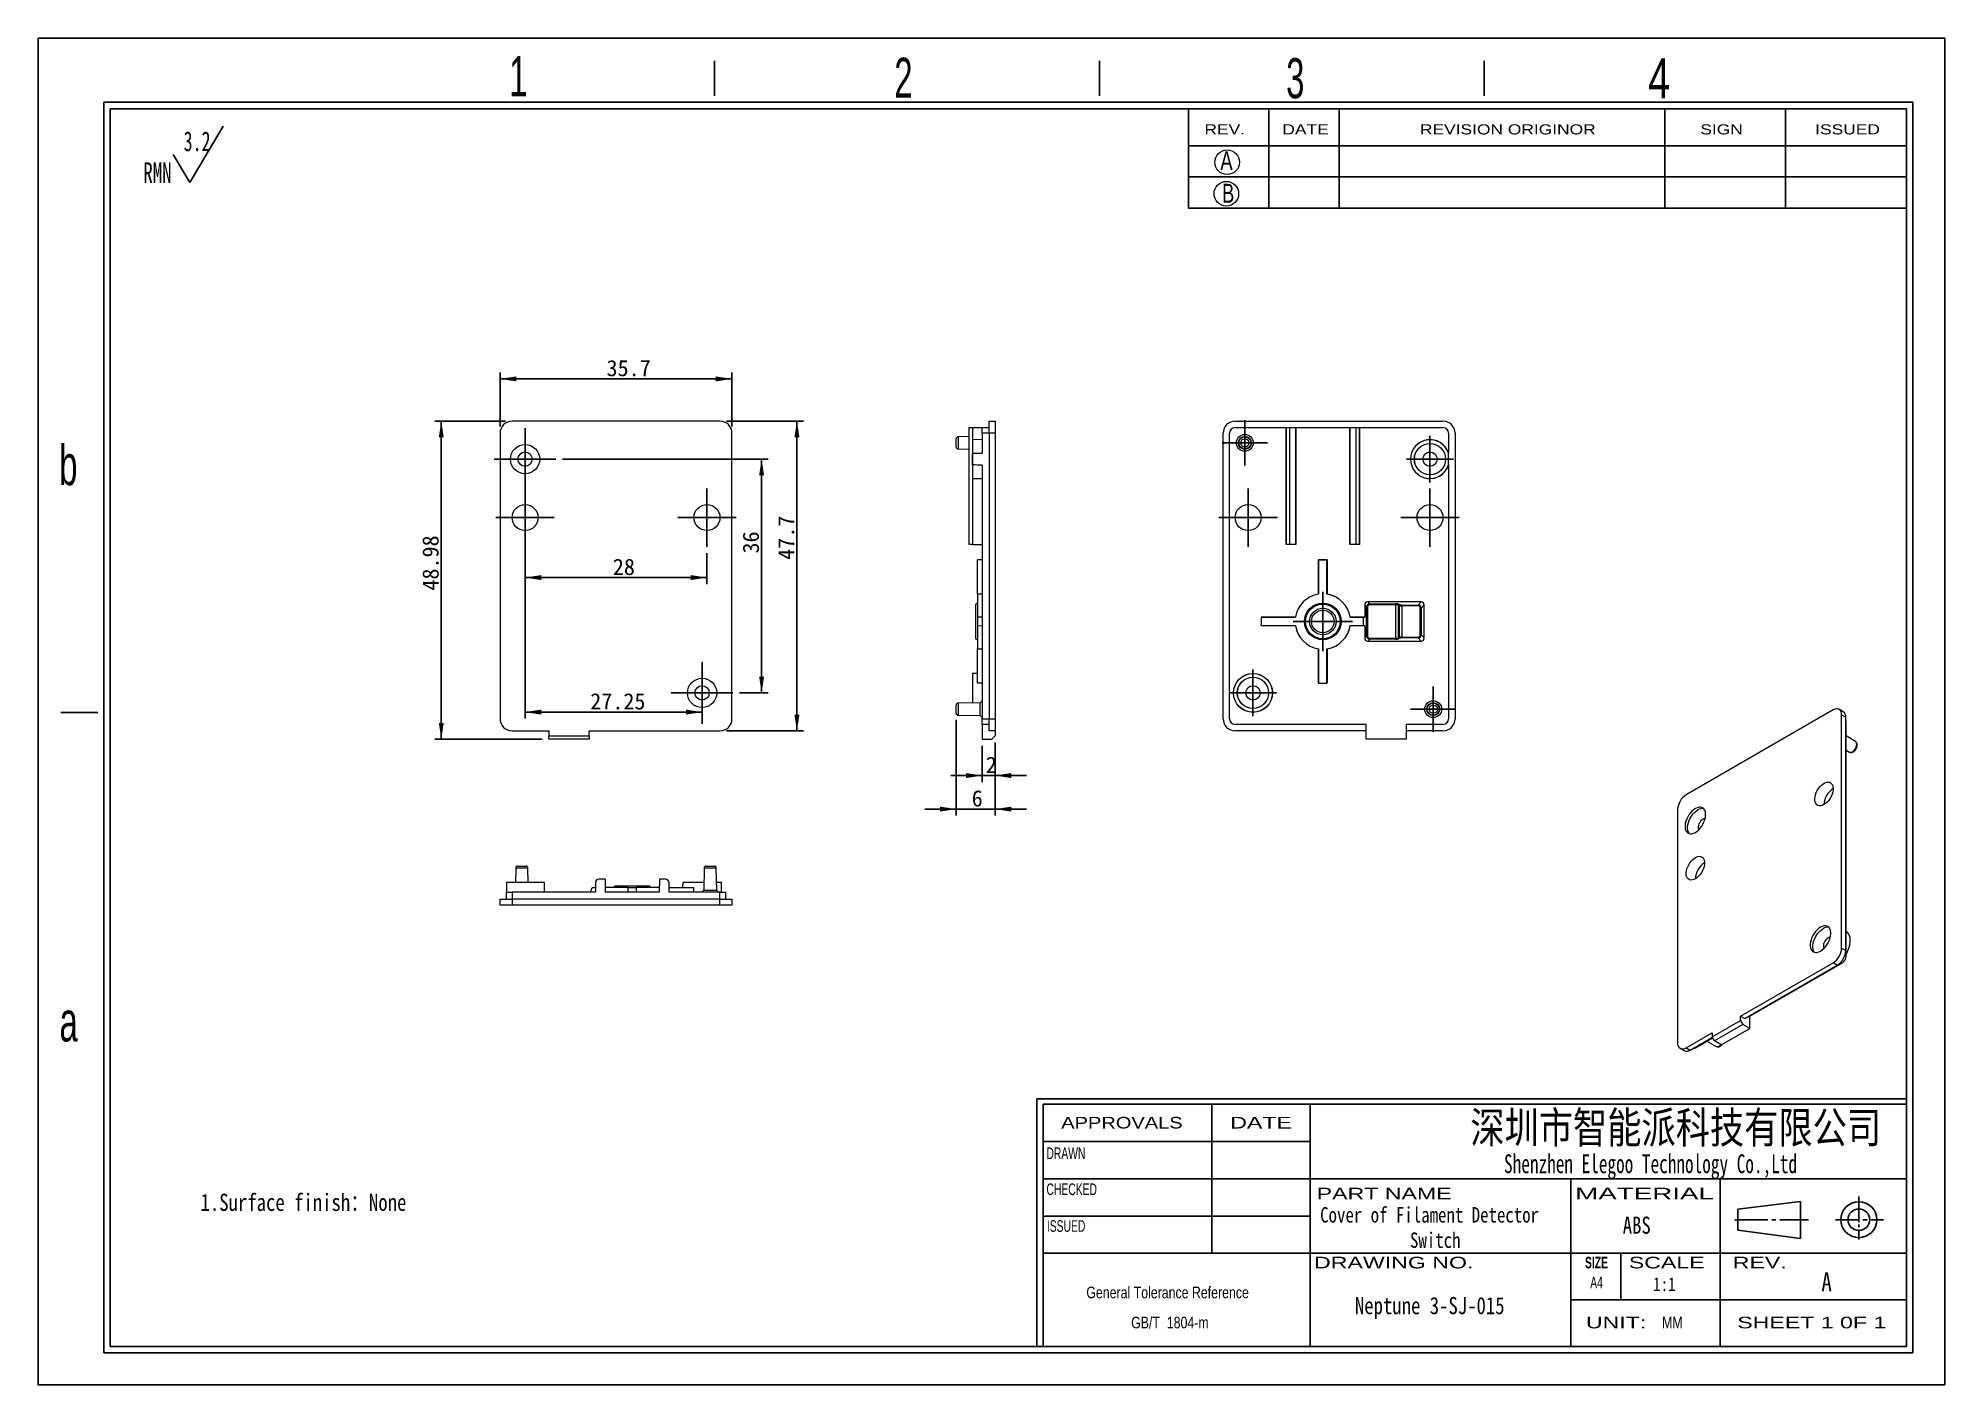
# Model space of a CAD drawing. Header units: millimetres. Extents: x 2 to 295, y 1 to 209.
import ezdxf

# ---------------------------------------------------------------- set-up
doc = ezdxf.new("R2010")
doc.units = ezdxf.units.MM
doc.layers.add('SLD-0', color=179, linetype='Continuous')
doc.styles.add('SLDTEXTSTYLE0', font='SIMSUN.TTC', dxfattribs={"width": 0.67})
doc.styles.add('SLDTEXTSTYLE1', font='SIMSUN.TTC', dxfattribs={"width": 0.8})
doc.styles.add('SLDTEXTSTYLE10', font='ARIAL.TTF', dxfattribs={"width": 0.7584})
doc.styles.add('SLDTEXTSTYLE11', font='ARIAL.TTF', dxfattribs={"width": 1.2324})
doc.styles.add('SLDTEXTSTYLE12', font='ARIAL.TTF', dxfattribs={"width": 1.7064})
doc.styles.add('SLDTEXTSTYLE13', font='SIMSUN.TTC', dxfattribs={"width": 0.8, "bigfont": 'bigfont'})
doc.styles.add('SLDTEXTSTYLE14', font='SIMKAI.TTF', dxfattribs={"width": 0.67})
doc.styles.add('SLDTEXTSTYLE15', font='SIMSUN.TTC')
doc.styles.add('SLDTEXTSTYLE2', font='SIMFANG.TTF', dxfattribs={"width": 0.8})
doc.styles.add('SLDTEXTSTYLE3', font='SIMSUN.TTC', dxfattribs={"width": 0.8})
doc.styles.add('SLDTEXTSTYLE4', font='SIMSUN.TTC', dxfattribs={"width": 0.8, "bigfont": 'bigfont'})
doc.styles.add('SLDTEXTSTYLE5', font='ARIAL.TTF', dxfattribs={"width": 0.63516})
doc.styles.add('SLDTEXTSTYLE6', font='GOTHIC.TTF', dxfattribs={"width": 0.7304})
doc.styles.add('SLDTEXTSTYLE7', font='GOTHIC.TTF', dxfattribs={"width": 0.61171})
doc.styles.add('SLDTEXTSTYLE8', font='ARIALBD.TTF', dxfattribs={"width": 0.63516})
doc.styles.add('SLDTEXTSTYLE9', font='ARIAL.TTF', dxfattribs={"width": 1.422})
doc.dimstyles.new('SLDDIMSTYLE0', dxfattribs={"dimtxt": 2.5, "dimasz": 3.5, "dimexe": 0, "dimexo": 0.0625, "dimtad": 2, "dimrnd": 1e-09, "dimzin": 12, "dimdsep": 46, "dimtxsty": 'SLDTEXTSTYLE0', "dimsah": 1, "dimcen": 0.09, "dimadec": 0, "dimazin": 3, "dimtfac": 1, "dimtofl": 0, "dimtmove": 0, "dimatfit": 3, "dimfxl": 0, "dimfrac": 2, "dimtolj": 1, "dimtzin": 12, "dimarcsym": 0})
doc.dimstyles.new('SLDDIMSTYLE1', dxfattribs={"dimtxt": 2.5, "dimasz": 3.5, "dimexe": 0, "dimexo": 0.0625, "dimtad": 2, "dimrnd": 1e-09, "dimzin": 12, "dimdsep": 46, "dimtxsty": 'SLDTEXTSTYLE0', "dimsah": 1, "dimcen": 0.09, "dimadec": 0, "dimazin": 3, "dimtfac": 1, "dimtmove": 0, "dimatfit": 0, "dimfxl": 0, "dimfrac": 2, "dimtolj": 1, "dimtzin": 12, "dimarcsym": 0})

# ---------------------------------------------------------------- blocks, each defined once
blk = doc.blocks.new('SW_NOTE_0')
at = {"layer": 'SLD-0', "color": 0}
for q in [(12.27, 9.26), (4.6, 4.92)]:
    blk.add_line((7.16, 0.59), q, dxfattribs=at)
at = {"layer": 'SLD-0', "color": 0, "attachment_point": 1, "style": 'SLDTEXTSTYLE0'}
for s, insert, char_height in [('3.2', (6.19, 8.45), 3.032), ('RMN', (0, 3.69), 3.175)]:
    blk.add_mtext(s, dxfattribs=dict(at, insert=insert, char_height=char_height))
blk = doc.blocks.new('SW_NOTE_1')
at = {"layer": 'SLD-0', "color": 0, "attachment_point": 2, "style": 'SLDTEXTSTYLE3'}
for s, insert, char_height in [('Cover of Filament Detector ', (15.27, 2.77), 2.3813), ('Switch', (16.14, -1.13), 2.381)]:
    blk.add_mtext(s, dxfattribs=dict(at, insert=insert, char_height=char_height))
blk = doc.blocks.new('SW_NOTE_2')
at = {"layer": 'SLD-0', "color": 0, "char_height": 1.7927, "attachment_point": 2, "style": 'SLDTEXTSTYLE10'}
for s, insert in [('General Tolerance Reference ', (13.02, 2.31)), (' GB/T  1804-m', (13.11, -2.32))]:
    blk.add_mtext(s, dxfattribs=dict(at, insert=insert))
blk = doc.blocks.new('_D')
at = {"layer": 'SLD-0', "color": 5}
for p, q in [((72.7, 148.85), (72.7, 157.2)), ((72.7, 156.2), (108.4, 156.2)), ((108.4, 148.85), (108.4, 157.2))]:
    blk.add_line(p, q, dxfattribs=at)
for points in [[(72.7, 156.2), (75.2, 155.81), (75.2, 156.58)], [(108.4, 156.2), (105.9, 156.58), (105.9, 155.81)]]:
    blk.add_solid(points, dxfattribs=at)
at = {"layer": 'SLD-0', "color": 5, "insert": (89.09, 159.11), "char_height": 2.5, "attachment_point": 1, "style": 'SLDTEXTSTYLE15'}
blk.add_mtext('35.7', dxfattribs=at)
blk = doc.blocks.new('_D_1')
at = {"layer": 'SLD-0', "color": 5}
for p, q in [((73.55, 149.7), (62.65, 149.7)), ((63.65, 149.7), (63.65, 100.72)), ((79.2, 100.72), (62.65, 100.72))]:
    blk.add_line(p, q, dxfattribs=at)
for points in [[(63.65, 149.7), (63.27, 147.2), (64.03, 147.2)], [(63.65, 100.72), (64.03, 103.22), (63.27, 103.22)]]:
    blk.add_solid(points, dxfattribs=at)
at = {"layer": 'SLD-0', "color": 5, "insert": (60.74, 123.6), "char_height": 2.5, "attachment_point": 1, "rotation": 90, "style": 'SLDTEXTSTYLE15'}
blk.add_mtext('48.98', dxfattribs=at)
blk = doc.blocks.new('_D_2')
at = {"layer": 'SLD-0', "color": 5}
for p, q in [((107.55, 149.7), (119.4, 149.7)), ((118.4, 149.7), (118.4, 102)), ((107.55, 102), (119.4, 102))]:
    blk.add_line(p, q, dxfattribs=at)
for points in [[(118.4, 149.7), (118.01, 147.2), (118.78, 147.2)], [(118.4, 102), (118.78, 104.5), (118.01, 104.5)]]:
    blk.add_solid(points, dxfattribs=at)
at = {"layer": 'SLD-0', "color": 5, "insert": (115.49, 128.34), "char_height": 2.5, "attachment_point": 1, "rotation": 90, "style": 'SLDTEXTSTYLE15'}
blk.add_mtext('47.7', dxfattribs=at)
blk = doc.blocks.new('_D_3')
at = {"layer": 'SLD-0', "color": 5}
for p, q in [((76.55, 129.35), (76.55, 124.6)), ((104.55, 129.35), (104.55, 124.6)), ((76.55, 125.6), (104.55, 125.6))]:
    blk.add_line(p, q, dxfattribs=at)
for points in [[(76.55, 125.6), (79.05, 125.22), (79.05, 125.99)], [(104.55, 125.6), (102.05, 125.99), (102.05, 125.22)]]:
    blk.add_solid(points, dxfattribs=at)
at = {"layer": 'SLD-0', "color": 5, "insert": (90.06, 128.51), "char_height": 2.5, "attachment_point": 1, "style": 'SLDTEXTSTYLE15'}
blk.add_mtext('28', dxfattribs=at)
blk = doc.blocks.new('_D_4')
at = {"layer": 'SLD-0', "color": 5}
for p, q in [((76.55, 138.1), (76.55, 103.89)), ((76.55, 104.89), (103.8, 104.89))]:
    blk.add_line(p, q, dxfattribs=at)
for points in [[(76.55, 104.89), (79.05, 104.51), (79.05, 105.28)], [(103.8, 104.89), (101.3, 105.28), (101.3, 104.51)]]:
    blk.add_solid(points, dxfattribs=at)
at = {"layer": 'SLD-0', "color": 5, "insert": (86.58, 107.8), "char_height": 2.5, "attachment_point": 1, "style": 'SLDTEXTSTYLE15'}
blk.add_mtext('27.25', dxfattribs=at)
blk = doc.blocks.new('_D_5')
at = {"layer": 'SLD-0', "color": 5}
for p, q in [((82.3, 143.85), (113.96, 143.85)), ((112.96, 143.85), (112.96, 107.85)), ((109.55, 107.85), (113.96, 107.85))]:
    blk.add_line(p, q, dxfattribs=at)
for points in [[(112.96, 143.85), (112.58, 141.35), (113.34, 141.35)], [(112.96, 107.85), (113.34, 110.35), (112.58, 110.35)]]:
    blk.add_solid(points, dxfattribs=at)
at = {"layer": 'SLD-0', "color": 5, "insert": (110.05, 129.31), "char_height": 2.5, "attachment_point": 1, "rotation": 90, "style": 'SLDTEXTSTYLE15'}
blk.add_mtext('36', dxfattribs=at)
blk = doc.blocks.new('SW_CENTERMARKSYMBOL_0')
at = {"layer": 'SLD-0', "color": 0}
for p, q in [((0, 2.5), (0, 4.75)), ((-2.5, 0), (-4.75, 0)), ((0, 0), (-2.5, 0)), ((0, 0), (0, 2.5)), ((0, 0), (0, -2.5)), ((0, 0), (2.5, 0)), ((2.5, 0), (4.75, 0)), ((0, -2.5), (0, -4.75))]:
    blk.add_line(p, q, dxfattribs=at)
blk = doc.blocks.new('SW_CENTERMARKSYMBOL_1')
at = {"layer": 'SLD-0', "color": 0}
for p, q in [((0, 2.5), (0, 4.75)), ((-2.5, 0), (-4.75, 0)), ((0, 0), (-2.5, 0)), ((0, 0), (0, 2.5)), ((0, 0), (0, -2.5)), ((0, 0), (2.5, 0)), ((2.5, 0), (4.75, 0)), ((0, -2.5), (0, -4.75))]:
    blk.add_line(p, q, dxfattribs=at)
blk = doc.blocks.new('SW_CENTERMARKSYMBOL_2')
at = {"layer": 'SLD-0', "color": 0}
for p, q in [((0, 2.5), (0, 4.5)), ((0, 0), (-2.5, 0)), ((0, 0), (0, 2.5)), ((0, 0), (0, -2.5)), ((0, 0), (2.5, 0)), ((2.5, 0), (4.5, 0)), ((-2.5, 0), (-4.5, 0)), ((0, -2.5), (0, -4.5))]:
    blk.add_line(p, q, dxfattribs=at)
blk = doc.blocks.new('SW_CENTERMARKSYMBOL_3')
at = {"layer": 'SLD-0', "color": 0}
for p, q in [((0, 2.5), (0, 4.5)), ((-2.5, 0), (-4.5, 0)), ((0, 0), (-2.5, 0)), ((0, 0), (0, 2.5)), ((0, 0), (0, -2.5)), ((0, 0), (2.5, 0)), ((2.5, 0), (4.5, 0)), ((0, -2.5), (0, -4.5))]:
    blk.add_line(p, q, dxfattribs=at)
blk = doc.blocks.new('SW_CENTERMARKSYMBOL_4')
at = {"layer": 'SLD-0', "color": 0}
for p, q in [((0, 2.5), (0, 4.75)), ((-2.5, 0), (-4.75, 0)), ((0, 0), (-2.5, 0)), ((0, 0), (0, 2.5)), ((0, 0), (0, -2.5)), ((0, 0), (2.5, 0)), ((2.5, 0), (4.75, 0)), ((0, -2.5), (0, -4.75))]:
    blk.add_line(p, q, dxfattribs=at)
blk = doc.blocks.new('SW_CENTERMARKSYMBOL_5')
at = {"layer": 'SLD-0', "color": 0}
for p, q in [((0, 2.5), (0, 4.75)), ((-2.5, 0), (-4.75, 0)), ((0, 0), (-2.5, 0)), ((0, 0), (0, 2.5)), ((0, 0), (0, -2.5)), ((0, 0), (2.5, 0)), ((2.5, 0), (4.75, 0)), ((0, -2.5), (0, -4.75))]:
    blk.add_line(p, q, dxfattribs=at)
blk = doc.blocks.new('SW_CENTERMARKSYMBOL_6')
at = {"layer": 'SLD-0', "color": 0}
for p, q in [((0, 2.5), (0, 4.5)), ((0, 0), (-2.5, 0)), ((0, 0), (0, 2.5)), ((0, 0), (0, -2.5)), ((0, 0), (2.5, 0)), ((2.5, 0), (4.5, 0)), ((-2.5, 0), (-4.5, 0)), ((0, -2.5), (0, -4.5))]:
    blk.add_line(p, q, dxfattribs=at)
blk = doc.blocks.new('SW_CENTERMARKSYMBOL_7')
at = {"layer": 'SLD-0', "color": 0}
for p, q in [((0, 2.5), (0, 4.5)), ((-2.5, 0), (-4.5, 0)), ((0, 0), (-2.5, 0)), ((0, 0), (0, 2.5)), ((0, 0), (0, -2.5)), ((0, 0), (2.5, 0)), ((2.5, 0), (4.5, 0)), ((0, -2.5), (0, -4.5))]:
    blk.add_line(p, q, dxfattribs=at)
blk = doc.blocks.new('_D_6')
at = {"layer": 'SLD-0', "color": 5}
for p, q in [((148.91, 100.22), (148.91, 94.12)), ((146.91, 99.72), (146.91, 94.12)), ((146.91, 95.12), (142.1, 95.12)), ((146.91, 95.12), (148.91, 95.12)), ((148.91, 95.12), (153.72, 95.12))]:
    blk.add_line(p, q, dxfattribs=at)
for points in [[(146.91, 95.12), (144.41, 95.51), (144.41, 94.74)], [(148.91, 95.12), (151.41, 94.74), (151.41, 95.51)]]:
    blk.add_solid(points, dxfattribs=at)
at = {"layer": 'SLD-0', "color": 5, "insert": (147.47, 98.03), "char_height": 2.5, "attachment_point": 1, "style": 'SLDTEXTSTYLE15'}
blk.add_mtext('2', dxfattribs=at)
blk = doc.blocks.new('_D_7')
at = {"layer": 'SLD-0', "color": 5}
for p, q in [((142.91, 103.71), (142.91, 88.95)), ((148.91, 100.22), (148.91, 88.95)), ((142.91, 89.95), (138.1, 89.95)), ((142.91, 89.95), (148.91, 89.95)), ((148.91, 89.95), (153.72, 89.95))]:
    blk.add_line(p, q, dxfattribs=at)
for points in [[(142.91, 89.95), (140.41, 90.34), (140.41, 89.57)], [(148.91, 89.95), (151.41, 89.57), (151.41, 90.34)]]:
    blk.add_solid(points, dxfattribs=at)
at = {"layer": 'SLD-0', "color": 5, "insert": (145.3, 92.86), "char_height": 2.5, "attachment_point": 1, "style": 'SLDTEXTSTYLE15'}
blk.add_mtext('6', dxfattribs=at)
blk = doc.blocks.new('SW_CENTERMARKSYMBOL_8')
at = {"layer": 'SLD-0', "color": 0}
for p, q in [((0, 2.5), (0, 3.6)), ((-2.5, 0), (-3.6, 0)), ((0, 0), (-2.5, 0)), ((0, 0), (0, 2.5)), ((0, 0), (0, -2.5)), ((0, 0), (2.5, 0)), ((2.5, 0), (3.6, 0)), ((0, -2.5), (0, -3.6))]:
    blk.add_line(p, q, dxfattribs=at)
blk = doc.blocks.new('SW_CENTERMARKSYMBOL_9')
at = {"layer": 'SLD-0', "color": 0}
for p, q in [((0, 2.5), (0, 4.55)), ((-2.5, 0), (-4.55, 0)), ((0, 0), (-2.5, 0)), ((0, 0), (0, 2.5)), ((0, 0), (0, -2.5)), ((0, 0), (2.5, 0)), ((2.5, 0), (4.55, 0)), ((0, -2.5), (0, -4.55))]:
    blk.add_line(p, q, dxfattribs=at)
blk = doc.blocks.new('SW_CENTERMARKSYMBOL_10')
at = {"layer": 'SLD-0', "color": 0}
for p, q in [((0, 2.5), (0, 3.6)), ((-2.5, 0), (-3.6, 0)), ((0, 0), (-2.5, 0)), ((0, 0), (0, 2.5)), ((0, 0), (0, -2.5)), ((0, 0), (2.5, 0)), ((2.5, 0), (3.6, 0)), ((0, -2.5), (0, -3.6))]:
    blk.add_line(p, q, dxfattribs=at)
blk = doc.blocks.new('SW_CENTERMARKSYMBOL_11')
at = {"layer": 'SLD-0', "color": 0}
for p, q in [((0, 2.5), (0, 3.49)), ((-2.5, 0), (-3.49, 0)), ((0, 0), (-2.5, 0)), ((0, 0), (0, 2.5)), ((0, 0), (0, -2.5)), ((0, 0), (2.5, 0)), ((2.5, 0), (3.49, 0)), ((0, -2.5), (0, -3.49))]:
    blk.add_line(p, q, dxfattribs=at)
blk = doc.blocks.new('SW_CENTERMARKSYMBOL_12')
at = {"layer": 'SLD-0', "color": 0}
for p, q in [((0, 2.5), (0, 3.49)), ((-2.5, 0), (-3.49, 0)), ((0, 0), (-2.5, 0)), ((0, 0), (0, 2.5)), ((0, 0), (0, -2.5)), ((0, 0), (2.5, 0)), ((2.5, 0), (3.49, 0)), ((0, -2.5), (0, -3.49))]:
    blk.add_line(p, q, dxfattribs=at)
blk = doc.blocks.new('SW_CENTERMARKSYMBOL_13')
at = {"layer": 'SLD-0', "color": 0}
for p, q in [((0, 2.5), (0, 4.5)), ((-2.5, 0), (-4.5, 0)), ((0, 0), (-2.5, 0)), ((0, 0), (0, 2.5)), ((0, 0), (0, -2.5)), ((0, 0), (2.5, 0)), ((2.5, 0), (4.5, 0)), ((0, -2.5), (0, -4.5))]:
    blk.add_line(p, q, dxfattribs=at)
blk = doc.blocks.new('SW_CENTERMARKSYMBOL_14')
at = {"layer": 'SLD-0', "color": 0}
for p, q in [((0, 2.5), (0, 4.5)), ((-2.5, 0), (-4.5, 0)), ((0, 0), (-2.5, 0)), ((0, 0), (0, 2.5)), ((0, 0), (0, -2.5)), ((0, 0), (2.5, 0)), ((2.5, 0), (4.5, 0)), ((0, -2.5), (0, -4.5))]:
    blk.add_line(p, q, dxfattribs=at)

msp = doc.modelspace()

# ---------------------------------------------------------------- linework, layer by layer
at = {"color": 7, "linetype": 'Continuous', "lineweight": 15}
for p, q in [((106.549, 149.697), (74.549, 149.697)), ((148.012, 149.697), (148.912, 149.697)), ((148.012, 147.847), (148.012, 149.697)), ((148.912, 149.697), (148.912, 147.847)), ((185.849, 149.697), (217.849, 149.697)), ((72.699, 147.847), (72.699, 103.847)), ((108.399, 103.847), (108.399, 147.847)), ((142.912, 145.712), (142.912, 146.983)), ((144.912, 147.312), (143.207, 147.282)), ((144.912, 130.697), (144.912, 148.697)), ((144.912, 148.697), (145.407, 148.697)), ((145.407, 148.697), (145.407, 130.697)), ((145.407, 148.697), (146.912, 148.697)), ((146.912, 146.847), (145.412, 146.834)), ((145.412, 146.834), (145.412, 144.741)), ((146.912, 148.697), (148.012, 148.697)), ((146.912, 147.847), (146.912, 148.697)), ((146.912, 147.847), (146.912, 144.784)), ((148.012, 147.847), (146.912, 147.847)), ((148.912, 147.847), (148.012, 147.847)), ((148.012, 147.847), (148.012, 103.847)), ((148.912, 147.847), (148.912, 103.847)), ((183.999, 103.847), (183.999, 147.847)), ((184.999, 103.847), (184.999, 147.847)), ((185.849, 148.697), (193.699, 148.697)), ((193.699, 148.697), (193.699, 130.697)), ((193.712, 148.697), (193.699, 148.697)), ((193.712, 130.697), (193.712, 148.697)), ((193.712, 148.697), (194.212, 148.697)), ((194.212, 148.697), (194.212, 130.697)), ((194.212, 148.697), (195.181, 148.697)), ((195.181, 148.697), (195.181, 130.697)), ((195.181, 148.697), (195.199, 148.697)), ((195.199, 130.697), (195.199, 148.697)), ((195.199, 148.697), (203.499, 148.697)), ((203.499, 148.697), (203.499, 130.697)), ((203.516, 148.697), (203.499, 148.697)), ((203.516, 130.697), (203.516, 148.697)), ((203.516, 148.697), (204.486, 148.697)), ((204.486, 130.697), (204.486, 148.697)), ((204.486, 148.697), (204.986, 148.697)), ((204.986, 148.697), (204.986, 130.697)), ((204.986, 148.697), (204.999, 148.697)), ((204.999, 130.697), (204.999, 148.697)), ((204.999, 148.697), (217.849, 148.697)), ((218.699, 147.847), (218.699, 144.784)), ((219.699, 147.847), (219.699, 103.847)), ((143.207, 145.412), (144.912, 145.382)), ((145.412, 142.953), (145.412, 144.741)), ((218.699, 142.953), (218.699, 144.741)), ((145.412, 142.953), (145.412, 140.86)), ((146.912, 142.91), (146.912, 103.847)), ((218.699, 142.91), (218.699, 103.847)), ((145.412, 140.86), (146.912, 140.847)), ((145.407, 130.697), (144.912, 130.697)), ((145.407, 130.697), (146.912, 130.697)), ((193.712, 130.697), (193.699, 130.697)), ((194.212, 130.697), (193.712, 130.697)), ((195.181, 130.697), (194.212, 130.697)), ((195.181, 130.697), (195.199, 130.697)), ((203.516, 130.697), (203.499, 130.697)), ((204.486, 130.697), (203.516, 130.697)), ((204.986, 130.697), (204.486, 130.697)), ((204.986, 130.697), (204.999, 130.697)), ((146.912, 128.347), (146.212, 128.341)), ((146.212, 123.042), (146.212, 128.341)), ((198.699, 128.347), (198.705, 128.341)), ((198.699, 128.347), (199.999, 128.347)), ((198.699, 123.047), (198.699, 128.347)), ((198.705, 128.341), (198.705, 123.042)), ((199.993, 128.341), (198.705, 128.341)), ((199.999, 128.347), (199.993, 128.341)), ((199.993, 123.042), (199.993, 128.341)), ((199.999, 128.347), (199.999, 123.047)), ((146.212, 121.664), (145.962, 121.52)), ((145.962, 116.174), (145.962, 121.52)), ((146.912, 123.047), (146.212, 123.042)), ((146.212, 123.042), (146.212, 119.491)), ((198.705, 123.042), (198.699, 123.047)), ((199.999, 123.047), (199.993, 123.042)), ((205.799, 121.387), (205.799, 119.497)), ((206.091, 121.095), (205.799, 121.387)), ((206.091, 116.599), (206.091, 121.095)), ((206.232, 121.095), (206.091, 121.095)), ((206.232, 121.095), (206.232, 116.599)), ((214.488, 121.857), (206.269, 121.857)), ((206.269, 121.857), (206.561, 121.565)), ((206.561, 121.565), (210.602, 121.565)), ((206.561, 121.424), (206.561, 121.565)), ((210.602, 121.424), (206.561, 121.424)), ((210.602, 121.424), (210.602, 121.565)), ((210.602, 116.27), (210.602, 121.424)), ((210.955, 121.355), (210.955, 116.339)), ((211.162, 121.279), (210.955, 121.355)), ((211.061, 121.496), (211.268, 121.42)), ((211.162, 116.415), (211.162, 121.279)), ((211.516, 121.383), (214.015, 121.383)), ((211.516, 121.242), (211.516, 121.383)), ((211.516, 121.242), (211.516, 116.452)), ((214.015, 121.242), (211.516, 121.242)), ((214.015, 121.383), (214.488, 121.857)), ((214.015, 121.242), (214.015, 121.383)), ((214.485, 120.913), (214.344, 120.913)), ((214.344, 116.781), (214.344, 120.913)), ((214.958, 121.387), (214.485, 120.913)), ((214.485, 120.913), (214.485, 116.781)), ((214.958, 116.307), (214.958, 121.387)), ((146.912, 119.497), (146.212, 119.491)), ((146.212, 119.491), (146.212, 118.203)), ((146.212, 118.203), (146.912, 118.197)), ((146.212, 118.203), (146.212, 114.652)), ((189.849, 119.497), (195.149, 119.497)), ((189.849, 119.497), (189.849, 119.491)), ((195.154, 119.491), (189.849, 119.491)), ((189.849, 119.491), (189.849, 118.203)), ((189.849, 118.203), (195.154, 118.203)), ((189.849, 118.197), (189.849, 118.203)), ((195.149, 118.197), (189.849, 118.197)), ((195.149, 119.497), (195.154, 119.491)), ((195.154, 118.203), (195.149, 118.197)), ((203.543, 119.491), (203.549, 119.497)), ((205.544, 119.491), (203.543, 119.491)), ((203.543, 118.203), (205.544, 118.203)), ((203.549, 118.197), (203.543, 118.203)), ((203.549, 119.497), (205.799, 119.497)), ((205.799, 118.197), (203.549, 118.197)), ((205.799, 119.497), (205.544, 119.491)), ((205.544, 119.491), (205.544, 118.203)), ((205.544, 118.203), (205.799, 118.197)), ((205.799, 118.197), (205.799, 116.307)), ((145.962, 116.174), (146.212, 116.03)), ((146.212, 114.652), (146.912, 114.647)), ((146.212, 109.347), (146.212, 114.652)), ((198.699, 114.647), (198.705, 114.652)), ((198.699, 109.347), (198.699, 114.647)), ((198.705, 114.652), (198.705, 109.347)), ((199.993, 109.347), (199.993, 114.652)), ((199.993, 114.652), (199.999, 114.647)), ((199.999, 114.647), (199.999, 109.347)), ((205.799, 116.307), (206.091, 116.599)), ((206.232, 116.599), (206.091, 116.599)), ((206.561, 116.129), (206.269, 115.838)), ((206.269, 115.838), (214.488, 115.838)), ((206.561, 116.129), (206.561, 116.27)), ((206.561, 116.27), (210.602, 116.27)), ((210.602, 116.129), (206.561, 116.129)), ((210.602, 116.129), (210.602, 116.27)), ((210.955, 116.339), (211.162, 116.415)), ((211.268, 116.274), (211.061, 116.199)), ((211.516, 116.311), (211.516, 116.452)), ((211.516, 116.452), (214.015, 116.452)), ((214.015, 116.311), (211.516, 116.311)), ((214.015, 116.311), (214.015, 116.452)), ((214.488, 115.838), (214.015, 116.311)), ((214.485, 116.781), (214.344, 116.781)), ((214.485, 116.781), (214.958, 116.307)), ((146.212, 110.841), (145.412, 110.834)), ((145.412, 110.834), (145.412, 106.321)), ((146.912, 109.347), (146.212, 109.347)), ((198.699, 109.347), (198.705, 109.347)), ((198.705, 109.347), (199.993, 109.347)), ((199.999, 109.347), (199.993, 109.347)), ((142.912, 104.712), (142.912, 105.983)), ((146.607, 106.342), (143.207, 106.282)), ((146.912, 106.647), (146.607, 106.342)), ((146.607, 104.352), (146.607, 106.342)), ((143.207, 104.412), (146.607, 104.352)), ((146.607, 104.352), (146.912, 104.047)), ((146.912, 103.847), (148.012, 103.847)), ((146.912, 102.997), (146.912, 103.847)), ((148.012, 102.997), (146.912, 102.997)), ((146.912, 102.997), (146.912, 100.717)), ((148.012, 103.847), (148.912, 103.847)), ((148.012, 101.997), (148.012, 103.847)), ((148.912, 103.847), (148.912, 101.997)), ((205.999, 102.997), (185.849, 102.997)), ((205.999, 100.717), (205.999, 102.997)), ((217.849, 102.997), (212.199, 102.997)), ((212.199, 102.997), (212.199, 100.717)), ((277.91, 105.228), (255.282, 92.166)), ((279.471, 104.953), (278.835, 105.32)), ((279.218, 68.545), (279.218, 104.473)), ((279.854, 104.106), (279.218, 104.473)), ((279.854, 68.178), (279.854, 104.106)), ((279.925, 67.321), (279.925, 103.248)), ((74.549, 101.997), (80.199, 101.997)), ((80.199, 101.997), (80.199, 101.217)), ((80.199, 101.217), (86.399, 101.217)), ((80.199, 100.717), (80.199, 101.217)), ((86.399, 100.717), (80.199, 100.717)), ((86.399, 101.997), (106.549, 101.997)), ((86.399, 101.217), (86.399, 101.997)), ((86.399, 101.217), (86.399, 100.717)), ((146.912, 100.717), (148.412, 100.717)), ((148.912, 101.997), (148.012, 101.997)), ((148.412, 100.717), (148.912, 101.217)), ((148.912, 101.997), (148.912, 101.217)), ((205.999, 101.997), (185.849, 101.997)), ((212.199, 100.717), (205.999, 100.717)), ((217.849, 101.997), (212.199, 101.997)), ((281.357, 100.358), (279.925, 101.226)), ((279.925, 99.011), (280.421, 98.738)), ((253.974, 89.9), (253.974, 53.972)), ((75.113, 80.882), (75.075, 78.676)), ((75.413, 81.176), (76.684, 81.176)), ((77.023, 78.676), (76.984, 80.882)), ((104.113, 80.882), (104.054, 77.482)), ((104.413, 81.176), (105.684, 81.176)), ((106.043, 77.482), (105.984, 80.882)), ((79.536, 78.676), (73.699, 78.676)), ((73.699, 76.076), (73.699, 77.176)), ((73.699, 77.176), (74.549, 77.176)), ((74.549, 77.176), (74.549, 76.076)), ((87.399, 77.176), (74.549, 77.176)), ((79.549, 77.176), (79.536, 78.676)), ((86.598, 77.176), (86.853, 77.876)), ((86.853, 77.876), (87.405, 77.876)), ((87.412, 78.681), (87.399, 77.176)), ((88.881, 79.176), (87.912, 79.176)), ((88.881, 79.176), (88.899, 77.176)), ((92.405, 77.876), (88.893, 77.876)), ((97.199, 77.176), (88.899, 77.176)), ((90.376, 78.126), (90.232, 77.876)), ((90.376, 78.126), (93.049, 78.126)), ((92.399, 77.176), (92.405, 77.876)), ((92.405, 77.876), (93.693, 77.876)), ((93.049, 78.126), (95.721, 78.126)), ((93.699, 77.176), (93.693, 77.876)), ((97.205, 77.876), (93.693, 77.876)), ((95.866, 77.876), (95.721, 78.126)), ((97.216, 79.176), (97.199, 77.176)), ((98.186, 79.176), (97.216, 79.176)), ((98.686, 78.681), (98.699, 77.176)), ((98.693, 77.876), (102.549, 77.876)), ((106.549, 77.176), (98.699, 77.176)), ((100.812, 78.676), (100.805, 77.876)), ((104.075, 78.676), (100.812, 78.676)), ((102.549, 77.176), (102.549, 77.876)), ((104.054, 77.482), (103.749, 77.176)), ((104.054, 77.482), (105.049, 77.482)), ((105.049, 77.482), (106.043, 77.482)), ((106.786, 78.676), (106.023, 78.676)), ((106.349, 77.176), (106.043, 77.482)), ((106.549, 76.076), (106.549, 77.176)), ((106.549, 77.176), (107.399, 77.176)), ((106.799, 77.176), (106.786, 78.676)), ((107.399, 77.176), (107.399, 76.076)), ((72.699, 75.176), (72.699, 76.076)), ((72.699, 76.076), (74.549, 76.076)), ((74.549, 75.176), (72.699, 75.176)), ((74.549, 76.076), (74.549, 75.176)), ((106.549, 76.076), (74.549, 76.076)), ((106.549, 75.176), (74.549, 75.176)), ((106.549, 75.176), (106.549, 76.076)), ((106.549, 76.076), (108.399, 76.076)), ((108.399, 75.176), (106.549, 75.176)), ((108.399, 76.076), (108.399, 75.176)), ((279.943, 71.086), (279.925, 71.097)), ((279.218, 68.545), (279.854, 68.178)), ((263.662, 58.054), (277.91, 66.279)), ((264.298, 57.687), (278.546, 65.912)), ((265.076, 58.054), (279.324, 66.279)), ((278.546, 65.912), (277.91, 66.279)), ((259.277, 54.886), (263.662, 57.417)), ((264.015, 56.805), (259.631, 54.274)), ((260.692, 53.662), (265.076, 56.192)), ((263.662, 57.417), (263.662, 58.054)), ((263.662, 58.054), (264.298, 57.687)), ((263.662, 57.417), (264.015, 56.805)), ((265.076, 56.192), (264.015, 56.805)), ((265.076, 58.054), (265.005, 58.095)), ((265.076, 56.192), (265.076, 58.054)), ((254.357, 53.125), (254.994, 52.758)), ((255.282, 53.217), (259.277, 55.523)), ((255.282, 53.217), (255.919, 52.849)), ((255.919, 52.849), (259.32, 54.813)), ((256.697, 53.217), (259.355, 54.752)), ((258.448, 54.228), (259.915, 53.422)), ((259.277, 55.523), (259.277, 54.886)), ((259.631, 54.274), (259.277, 54.886)), ((260.692, 53.662), (259.631, 54.274))]:
    msp.add_line(p, q, dxfattribs=at)
at = {"color": 8, "linetype": 'Continuous', "lineweight": 15}
for p, q in [((143.207, 147.282), (143.207, 145.412)), ((143.207, 106.282), (143.207, 104.412)), ((279.925, 103.248), (279.854, 103.289)), ((76.984, 80.882), (75.113, 80.882)), ((105.984, 80.882), (104.113, 80.882)), ((279.324, 66.279), (279.12, 66.397)), ((279.721, 67.438), (279.925, 67.321)), ((256.626, 53.258), (256.697, 53.217))]:
    msp.add_line(p, q, dxfattribs=at)
at = {"color": 8, "linetype": 'Continuous', "lineweight": 15, "flags": 128}
for points in [[(280.883, 98.788), (281.054, 98.913), (281.214, 99.081), (281.351, 99.282), (281.456, 99.501), (281.522, 99.723), (281.545, 99.934), (281.522, 100.118), (281.456, 100.264), (281.357, 100.358)], [(260.377, 53.472), (260.548, 53.597), (260.643, 53.69)]]:
    msp.add_lwpolyline(points, dxfattribs=at)
at = {"color": 7, "linetype": 'Continuous', "lineweight": 15, "flags": 128}
for points in [[(276.496, 90.653), (276.243, 90.534), (275.999, 90.471), (275.77, 90.466), (275.565, 90.519), (275.39, 90.63), (275.25, 90.794), (275.151, 91.005), (275.094, 91.258), (275.083, 91.544), (275.117, 91.854), (275.195, 92.177), (275.315, 92.505), (275.473, 92.825), (275.664, 93.128), (275.882, 93.403), (276.119, 93.643), (276.369, 93.84), (276.622, 93.986), (276.872, 94.078), (277.109, 94.112), (277.327, 94.087), (277.518, 94.005), (277.676, 93.867), (277.796, 93.679), (277.874, 93.446), (277.908, 93.175), (277.897, 92.876), (277.841, 92.558), (277.741, 92.231), (277.601, 91.906), (277.426, 91.594), (277.221, 91.303), (276.992, 91.044), (276.748, 90.825), (276.496, 90.653)], [(256.697, 90.043), (256.435, 89.866), (256.18, 89.645), (255.939, 89.384), (255.719, 89.091), (255.526, 88.774), (255.365, 88.441), (255.24, 88.102), (255.154, 87.766), (255.111, 87.442), (255.111, 87.138), (255.154, 86.864), (255.24, 86.626), (255.365, 86.432), (255.526, 86.285), (255.719, 86.192), (255.939, 86.153), (256.18, 86.17), (256.435, 86.242), (256.697, 86.368), (256.958, 86.544), (257.213, 86.766), (257.454, 87.027), (257.674, 87.32), (257.867, 87.637), (258.028, 87.97), (258.154, 88.309), (258.239, 88.645), (258.282, 88.969), (258.282, 89.273), (258.239, 89.547), (258.154, 89.785), (258.028, 89.979), (257.867, 90.126), (257.674, 90.219), (257.454, 90.258), (257.213, 90.241), (256.958, 90.169), (256.697, 90.043)], [(255.783, 86.174), (255.754, 86.207), (255.628, 86.402), (255.543, 86.64), (255.5, 86.914), (255.5, 87.217), (255.543, 87.542), (255.628, 87.878), (255.754, 88.217), (255.915, 88.55), (256.108, 88.867), (256.328, 89.16), (256.569, 89.42), (256.824, 89.642), (257.085, 89.818)], [(258.21, 88.514), (258.085, 88.491), (257.899, 88.41)], [(256.697, 79.224), (256.444, 79.104), (256.2, 79.041), (255.971, 79.036), (255.766, 79.09), (255.591, 79.2), (255.451, 79.364), (255.352, 79.576), (255.295, 79.828), (255.284, 80.114), (255.318, 80.424), (255.396, 80.748), (255.516, 81.075), (255.674, 81.395), (255.865, 81.698), (256.083, 81.974), (256.32, 82.214), (256.57, 82.41), (256.823, 82.556), (257.073, 82.648), (257.31, 82.682), (257.528, 82.658), (257.719, 82.575), (257.877, 82.438), (257.997, 82.249), (258.075, 82.016), (258.109, 81.745), (258.098, 81.446), (258.042, 81.128), (257.942, 80.802), (257.802, 80.477), (257.627, 80.164), (257.422, 79.873), (257.193, 79.615), (256.949, 79.396), (256.697, 79.224)], [(275.965, 71.771), (275.703, 71.595), (275.449, 71.373), (275.208, 71.112), (274.988, 70.819), (274.795, 70.502), (274.633, 70.17), (274.508, 69.83), (274.423, 69.494), (274.38, 69.17), (274.38, 68.867), (274.423, 68.592), (274.508, 68.354), (274.633, 68.16), (274.795, 68.014), (274.988, 67.92), (275.208, 67.881), (275.449, 67.898), (275.703, 67.97), (275.965, 68.096), (276.227, 68.273), (276.482, 68.494), (276.722, 68.755), (276.942, 69.048), (277.136, 69.365), (277.297, 69.698), (277.422, 70.037), (277.507, 70.373), (277.551, 70.697), (277.551, 71.001), (277.507, 71.275), (277.422, 71.513), (277.297, 71.707), (277.136, 71.854), (276.942, 71.948), (276.722, 71.986), (276.482, 71.969), (276.227, 71.897), (275.965, 71.771)], [(275.052, 67.902), (275.022, 67.935), (274.897, 68.13), (274.812, 68.368), (274.769, 68.642), (274.769, 68.945), (274.812, 69.27), (274.897, 69.606), (275.022, 69.945), (275.184, 70.278), (275.377, 70.595), (275.597, 70.888), (275.838, 71.148), (276.092, 71.37), (276.354, 71.546)], [(279.925, 67.628), (280.063, 67.882), (280.243, 68.275), (280.384, 68.673), (280.483, 69.068), (280.539, 69.45), (280.551, 69.812), (280.517, 70.147), (280.439, 70.446), (280.318, 70.704), (280.158, 70.916), (279.961, 71.075), (279.943, 71.086)], [(277.479, 70.242), (277.353, 70.219), (277.167, 70.138)]]:
    msp.add_lwpolyline(points, dxfattribs=at)
at = {"color": 7, "linetype": 'Continuous', "lineweight": 15}
for centre, radius in [((187.349, 146.347), 1.3), ((187.349, 146.347), 0.995), ((187.349, 146.347), 0.935), ((187.349, 146.347), 0.635), ((76.549, 143.847), 2.25), ((76.549, 143.847), 1.1), ((215.849, 143.847), 2.409), ((215.849, 143.847), 2.4), ((215.849, 143.847), 1.1), ((76.549, 134.847), 2), ((104.549, 134.847), 2), ((187.849, 134.847), 2), ((215.849, 134.847), 2), ((199.349, 118.847), 2.817), ((199.349, 118.847), 2.673), ((199.349, 118.847), 2.05), ((199.349, 118.847), 1.75), ((103.799, 107.847), 2.25), ((103.799, 107.847), 1.1), ((188.599, 107.847), 3), ((188.599, 107.847), 2.987), ((188.599, 107.847), 2.409), ((188.599, 107.847), 2.4), ((188.599, 107.847), 1.1), ((216.349, 105.347), 1.3), ((216.349, 105.347), 0.995), ((216.349, 105.347), 0.935), ((216.349, 105.347), 0.635)]:
    msp.add_circle(centre, radius, dxfattribs=at)
for centre, radius, start, end in [((74.549, 147.847), 1.85, 90, 180), ((106.549, 147.847), 1.85, 0, 90), ((185.849, 147.847), 1.85, 90, 180), ((217.849, 147.847), 1.85, 0, 90), ((143.212, 146.983), 0.3, 91, 180), ((185.849, 147.847), 0.85, 90, 180), ((215.849, 143.847), 3, 18.19487, 341.80513), ((215.849, 143.847), 2.987, 17.41473, 342.58527), ((217.849, 147.847), 0.85, 0, 90), ((143.212, 145.712), 0.3, 180, 269), ((199.349, 118.847), 4.25, 98.79741, 171.20259), ((199.349, 118.847), 4.244, 98.72673, 171.27327), ((199.349, 118.847), 4.244, 8.72673, 81.27327), ((199.349, 118.847), 4.25, 8.79741, 81.20259), ((211.134, 121.331), 0.18, 113.69327, 172.38495), ((211.341, 121.256), 0.18, 113.69355, 172.38468), ((199.349, 118.847), 4.25, 188.79741, 261.20259), ((199.349, 118.847), 4.244, 188.72673, 261.27327), ((199.349, 118.847), 4.244, 278.72673, 351.27327), ((199.349, 118.847), 4.25, 278.79741, 351.20259), ((211.134, 116.363), 0.18, 187.61462, 246.30716), ((211.341, 116.439), 0.18, 187.61551, 246.30627), ((143.212, 105.983), 0.3, 91, 180), ((74.549, 103.847), 1.85, 180, 270), ((106.549, 103.847), 1.85, 270, 0), ((143.212, 104.712), 0.3, 180, 269), ((185.849, 103.847), 1.85, 180, 270), ((185.849, 103.847), 0.85, 180, 270), ((217.849, 103.847), 0.85, 270, 0), ((217.849, 103.847), 1.85, 270, 0), ((278.42, 104.602), 0.808, 350.78596, 129.20329), ((278.948, 104.206), 0.912, 353.70115, 54.98667), ((279.403, 103.271), 0.522, 357.51713, 30.27657), ((256.814, 89.771), 2.843, 122.60548, 177.39452), ((279.522, 90.539), 3.029, 122.16443, 177.84095), ((257.788, 88.761), 1.269, 80.42488, 123.59296), ((258.604, 87.122), 1.468, 118.70607, 195.07419), ((75.413, 80.876), 0.3, 90, 179), ((76.684, 80.876), 0.3, 1, 90), ((104.413, 80.876), 0.3, 90, 179), ((105.684, 80.876), 0.3, 1, 90), ((259.723, 79.109), 3.029, 122.16443, 177.84095), ((87.912, 78.676), 0.5, 90, 179.5), ((98.186, 78.676), 0.5, 0.5, 90), ((277.056, 70.489), 1.269, 80.42488, 123.59296), ((277.873, 68.85), 1.468, 118.70607, 195.07419), ((276.378, 68.674), 2.843, 302.60548, 357.39452), ((277.014, 68.307), 2.843, 302.60548, 357.39452), ((278.62, 67.38), 1.306, 302.60548, 357.39452), ((254.772, 53.843), 0.808, 170.78596, 309.20329), ((255.377, 53.606), 0.931, 245.69288, 305.61758), ((256.416, 53.657), 0.522, 269.74686, 302.4781)]:
    msp.add_arc(centre, radius, start, end, dxfattribs=at)
at = {"color": 8, "linetype": 'Continuous', "lineweight": 15}
for centre in [(280.608, 99.172), (260.102, 53.856)]:
    msp.add_arc(centre, 0.472, 246.66461, 305.59016, dxfattribs=at)
at = {"color": 7, "linetype": 'Continuous', "lineweight": 15}
for centre, major_axis, ratio, start_param, end_param in [((206.331, 121.325), (0.398, -0.398), 0.8891265, 2.4148176, 3.8683677), ((206.604, 121.052), (0.373, -0.373), 0.9487418, 2.4148176, 3.8683677), ((206.604, 121.052), (0.278, -0.278), 0.8891265, 2.4148176, 3.8683677), ((210.602, 121.328), (0.65, 0), 0.3639702, 0.7853982, 1.5707963), ((210.602, 121.188), (0.5, 0), 0.4731613, 0.7853982, 1.5707963), ((211.516, 121.369), (0.5, 0), 0.2547792, 3.9269908, 4.712389), ((211.516, 121.51), (0.35, 0), 0.3639702, 3.9269908, 4.712389), ((213.971, 120.87), (0.373, 0.373), 0.9487418, 5.5564103, 7.0099604), ((213.971, 120.87), (-0.278, -0.278), 0.8891265, 2.4148176, 3.8683677), ((214.426, 121.325), (-0.398, -0.398), 0.8891265, 2.4148176, 3.8683677), ((206.331, 116.37), (0.398, 0.398), 0.8891265, 2.4148176, 3.8683677), ((206.604, 116.643), (0.373, 0.373), 0.9487418, 2.4148176, 3.8683677), ((206.604, 116.643), (0.278, 0.278), 0.8891265, 2.4148176, 3.8683677), ((210.602, 116.507), (0.5, 0), 0.4731613, 4.712389, 5.4977871), ((210.602, 116.366), (0.65, 0), 0.3639702, 4.712389, 5.4977871), ((211.516, 116.325), (0.5, 0), 0.2547792, 1.5707963, 2.3561945), ((211.516, 116.184), (0.35, 0), 0.3639702, 1.5707963, 2.3561945), ((213.971, 116.825), (0.373, -0.373), 0.9487418, 5.5564103, 7.0099604), ((213.971, 116.825), (-0.278, 0.278), 0.8891265, 2.4148176, 3.8683677), ((214.426, 116.37), (-0.398, 0.398), 0.8891265, 2.4148176, 3.8683677)]:
    msp.add_ellipse(centre, major_axis=major_axis, ratio=ratio, start_param=start_param, end_param=end_param, dxfattribs=at)
for points in [[(145.412, 144.741), (145.912, 144.756), (146.412, 144.77), (146.912, 144.784)], [(218.699, 144.741), (218.699, 144.756), (218.699, 144.77), (218.699, 144.784)], [(146.912, 142.91), (146.412, 142.924), (145.912, 142.939), (145.412, 142.953)], [(218.699, 142.91), (218.699, 142.924), (218.699, 142.939), (218.699, 142.953)], [(73.699, 78.676), (73.699, 78.177), (73.699, 77.677), (73.699, 77.176)]]:
    msp.add_open_spline(points, degree=3, dxfattribs=at)
for points, knots in [([(281.03, 98.775), (281.063, 98.796), (281.155, 98.854), (281.292, 98.983), (281.429, 99.163), (281.537, 99.365), (281.608, 99.581), (281.636, 99.792), (281.619, 99.985), (281.56, 100.149), (281.471, 100.279), (281.39, 100.332), (281.354, 100.355)], [0, 0, 0, 0, 0.0641699, 0.1761799, 0.2880671, 0.4000817, 0.5134015, 0.62953, 0.7355478, 0.8340795, 0.9271443, 1, 1, 1, 1]), ([(280.431, 98.738), (280.472, 98.719), (280.561, 98.676), (280.717, 98.669), (280.879, 98.699), (280.98, 98.75), (281.03, 98.775)], [0, 0, 0, 0, 0.2144159, 0.4752496, 0.7399033, 1, 1, 1, 1]), ([(259.925, 53.422), (259.966, 53.403), (260.055, 53.36), (260.211, 53.352), (260.372, 53.384), (260.51, 53.447), (260.648, 53.54), (260.758, 53.635), (260.821, 53.721), (260.839, 53.747)], [0, 0, 0, 0, 0.1317475, 0.2920163, 0.4546323, 0.6144483, 0.7252592, 0.9186819, 1, 1, 1, 1])]:
    msp.add_open_spline(points, degree=3, knots=knots, dxfattribs=at)
at = {"layer": 'SLD-0'}
for p, q in [((1.591, 208.674), (295.107, 208.674)), ((1.591, 1.294), (1.591, 208.674)), ((295.107, 208.674), (295.107, 1.294)), ((12.675, 7.219), (12.675, 197.811)), ((12.675, 197.811), (289.181, 197.811)), ((252.017, 197.811), (252.017, 182.514)), ((270.599, 197.811), (270.599, 182.514)), ((289.181, 197.811), (289.181, 7.219)), ((289.181, 7.219), (12.675, 7.219)), ((295.107, 1.294), (1.591, 1.294))]:
    msp.add_line(p, q, dxfattribs=at)
at = {"layer": 'SLD-0', "color": 6, "linetype": 'Continuous'}
for p, q in [((105.701, 199.786), (105.701, 205.169)), ((164.952, 199.786), (164.952, 205.169)), ((224.204, 199.786), (224.204, 205.169)), ((11.687, 6.231), (11.687, 198.799)), ((11.687, 198.799), (290.169, 198.799)), ((290.169, 198.799), (290.169, 6.231)), ((10.805, 104.853), (5.068, 104.853)), ((290.169, 6.231), (11.687, 6.231))]:
    msp.add_line(p, q, dxfattribs=at)
at = {"layer": 'SLD-0', "color": 179, "linetype": 'Continuous'}
for p, q in [((178.659, 197.811), (178.659, 182.514)), ((191.05, 197.811), (191.05, 182.514)), ((201.886, 197.811), (201.886, 182.514)), ((178.659, 192.074), (289.181, 192.074)), ((178.659, 187.294), (289.181, 187.294)), ((178.659, 182.514), (289.181, 182.514)), ((289.181, 45.329), (155.33, 45.329)), ((155.33, 45.329), (155.33, 7.219)), ((289.181, 44.506), (156.286, 44.506)), ((156.286, 44.506), (156.286, 7.219)), ((182.281, 44.506), (182.281, 21.56)), ((197.398, 44.506), (197.398, 7.219)), ((197.398, 38.77), (156.286, 38.77)), ((289.181, 33.033), (156.286, 33.033)), ((237.553, 33.033), (237.553, 7.219)), ((260.499, 7.219), (260.499, 33.033)), ((263.255, 28.354), (272.888, 29.538)), ((272.888, 23.846), (272.888, 29.538)), ((281.869, 26.35), (281.869, 30.316)), ((197.398, 27.297), (156.286, 27.297)), ((262.786, 26.733), (267.83, 26.733)), ((263.255, 25.106), (263.255, 28.354)), ((268.461, 26.733), (269.091, 26.733)), ((269.722, 26.733), (274.136, 26.733)), ((281.869, 26.733), (278.268, 26.733)), ((282.5, 26.733), (283.13, 26.733)), ((283.761, 26.733), (285.653, 26.733)), ((263.255, 25.106), (272.888, 23.846)), ((281.869, 25.966), (281.869, 25.583)), ((281.869, 25.2), (281.869, 23.667)), ((289.181, 21.56), (156.286, 21.56)), ((245.202, 21.56), (245.202, 14.39)), ((237.553, 14.39), (289.181, 14.39))]:
    msp.add_line(p, q, dxfattribs=at)
at = {"layer": 'SLD-0', "lineweight": 0}
for centre in [(184.622, 189.564), (184.499, 184.715)]:
    msp.add_circle(centre, 1.894, dxfattribs=at)
at = {"layer": 'SLD-0', "color": 179, "linetype": 'Continuous'}
for radius in [2.771, 1.669]:
    msp.add_circle((281.869, 26.733), radius, dxfattribs=at)

# ---------------------------------------------------------------- block references
at = {"layer": 'SLD-0'}
for name, p in [('SW_NOTE_0', (17.795, 185.858)), ('SW_NOTE_1', (200.519, 25.901))]:
    msp.add_blockref(name, p, dxfattribs=at)
at = {"layer": 'SLD-0', "color": 1}
for name, p in [('SW_CENTERMARKSYMBOL_12', (187.349, 146.347)), ('SW_CENTERMARKSYMBOL_0', (76.549, 143.847)), ('SW_CENTERMARKSYMBOL_4', (76.549, 143.847)), ('SW_CENTERMARKSYMBOL_8', (215.849, 143.847)), ('SW_CENTERMARKSYMBOL_2', (76.549, 134.847)), ('SW_CENTERMARKSYMBOL_6', (76.549, 134.847)), ('SW_CENTERMARKSYMBOL_3', (104.549, 134.847)), ('SW_CENTERMARKSYMBOL_7', (104.549, 134.847)), ('SW_CENTERMARKSYMBOL_14', (187.849, 134.847)), ('SW_CENTERMARKSYMBOL_13', (215.849, 134.847)), ('SW_CENTERMARKSYMBOL_9', (199.349, 118.847)), ('SW_CENTERMARKSYMBOL_1', (103.799, 107.847)), ('SW_CENTERMARKSYMBOL_5', (103.799, 107.847)), ('SW_CENTERMARKSYMBOL_10', (188.599, 107.847)), ('SW_CENTERMARKSYMBOL_11', (216.349, 105.347))]:
    msp.add_blockref(name, p, dxfattribs=at)
at = {"layer": 'SLD-0', "color": 179}
msp.add_blockref('SW_NOTE_2', (162.438, 14.111), dxfattribs=at)

# ---------------------------------------------------------------- texts
at = {"layer": 'SLD-0'}
for s, insert, char_height, attachment_point, style in [('1', (74.111, 205.899), 6.172, 1, 'SLDTEXTSTYLE7'), ('2', (133.388, 205.655), 6.172, 1, 'SLDTEXTSTYLE7'), ('3', (193.707, 205.593), 6.172, 1, 'SLDTEXTSTYLE7'), ('4', (249.441, 205.587), 6.172, 1, 'SLDTEXTSTYLE6'), ('A', (183.578, 191.252), 2.903, 1, 'SLDTEXTSTYLE6'), ('B', (183.832, 186.237), 2.903, 1, 'SLDTEXTSTYLE6'), ('b', (4.835, 146.019), 6.172, 1, 'SLDTEXTSTYLE7'), ('a', (4.88, 60.351), 6.172, 1, 'SLDTEXTSTYLE7'), ('\\M+1905B圳\\M+18E73\\M+19271\\M+1945C\\M+19468\\M+189C8\\M+18B5A\\M+1974C\\M+18CC0\\M+18CF6\\M+18E69', (253.676, 43.337), 4.82808, 2, 'SLDTEXTSTYLE13'), ('ABS', (247.678, 27.205), 2.6458, 2, 'SLDTEXTSTYLE3'), ('A', (276.114, 18.63), 2.91, 1, 'SLDTEXTSTYLE1'), ('Neptune 3-SJ-015', (215.812, 14.823), 2.64583, 2, 'SLDTEXTSTYLE3')]:
    msp.add_mtext(s, dxfattribs=dict(at, insert=insert, char_height=char_height, attachment_point=attachment_point, style=style))
at = {"layer": 'SLD-0', "color": 179}
for s, insert, char_height, attachment_point, style in [('REV.', (181.129, 195.4), 1.5536, 1, 'SLDTEXTSTYLE11'), ('DATE', (193.126, 195.4), 1.5536, 1, 'SLDTEXTSTYLE11'), ('REVISION ORIGINOR', (214.308, 195.4), 1.55363, 1, 'SLDTEXTSTYLE11'), ('SIGN', (257.466, 195.4), 1.5536, 1, 'SLDTEXTSTYLE11'), ('ISSUED', (275.148, 195.4), 1.5536, 1, 'SLDTEXTSTYLE11'), ('APPROVALS', (168.427, 42.563), 1.7927, 2, 'SLDTEXTSTYLE11'), ('DATE', (189.85, 42.563), 1.7927, 2, 'SLDTEXTSTYLE9'), ('DRAWN', (159.804, 37.853), 1.7927, 2, 'SLDTEXTSTYLE5'), ('Shenzhen Elegoo Technology Co.,Ltd', (249.798, 36.8), 2.91042, 2, 'SLDTEXTSTYLE14'), ('CHECKED', (160.696, 32.315), 1.7927, 2, 'SLDTEXTSTYLE5'), ('PART NAME', (208.794, 31.645), 1.7927, 2, 'SLDTEXTSTYLE9'), ('MATERIAL', (248.88, 31.645), 1.7927, 2, 'SLDTEXTSTYLE12'), ('ISSUED', (159.837, 26.654), 1.7927, 2, 'SLDTEXTSTYLE5'), ('DRAWING NO.', (210.268, 21.022), 1.79265, 2, 'SLDTEXTSTYLE9'), ('SIZE', (241.479, 21.022), 1.7927, 2, 'SLDTEXTSTYLE8'), ('SCALE', (252.289, 21.022), 1.7927, 2, 'SLDTEXTSTYLE9'), ('REV.', (266.61, 21.022), 1.7927, 2, 'SLDTEXTSTYLE9'), ('A4', (241.49, 17.953), 1.7927, 2, 'SLDTEXTSTYLE5'), ('1:1', (251.93, 17.855), 2.1167, 2, 'SLDTEXTSTYLE2'), ('UNIT:', (244.499, 11.791), 1.7927, 2, 'SLDTEXTSTYLE9'), ('MM', (253.161, 11.791), 1.7927, 2, 'SLDTEXTSTYLE10'), ('SHEET 1 0F 1', (274.62, 11.791), 1.79265, 2, 'SLDTEXTSTYLE9')]:
    msp.add_mtext(s, dxfattribs=dict(at, insert=insert, char_height=char_height, attachment_point=attachment_point, style=style))
at = {"layer": 'SLD-0', "color": 5, "insert": (26.592, 30.727), "char_height": 2.64583, "attachment_point": 1, "style": 'SLDTEXTSTYLE4'}
msp.add_mtext('1.Surface finish\\M+18146None', dxfattribs=at)

# ---------------------------------------------------------------- dimensions: what is measured, and where the dimension line sits
at = {"layer": 'SLD-0', "color": 5}
for base, p1, p2, angle, picture, middle in [((108.399, 156.198), (72.699, 147.847), (108.399, 147.847), 0, '_D', (91.036, 156.198)), ((63.65, 100.717), (74.549, 149.697), (80.199, 100.717), 90, '_D_1', (63.65, 126.029)), ((118.399, 101.997), (106.549, 149.697), (106.549, 101.997), 90, '_D_2', (118.399, 130.287)), ((112.96, 107.847), (81.299, 143.847), (108.549, 107.847), 90, '_D_5', (112.96, 130.287)), ((103.799, 104.892), (76.549, 139.097), (103.799, 103.097), 0, '_D_4', (89.015, 104.892)), ((104.549, 125.603), (76.549, 130.347), (104.549, 130.347), 0, '_D_3', (91.036, 125.603))]:
    dim = msp.add_linear_dim(base=base, p1=p1, p2=p2, angle=angle, dimstyle='SLDDIMSTYLE0', dxfattribs=at)
    dim.commit()
    dim.dimension.update_dxf_attribs({"geometry": picture, "text_midpoint": middle, "dimtype": 160})
for base, p1, picture, middle in [((148.912, 89.952), (142.912, 104.712), '_D_7', (145.782, 89.952)), ((148.912, 95.122), (146.912, 100.717), '_D_6', (147.959, 95.122))]:
    dim = msp.add_linear_dim(base=base, p1=p1, p2=(148.912, 101.217), dimstyle='SLDDIMSTYLE1', dxfattribs=at)
    dim.commit()
    dim.dimension.update_dxf_attribs({"geometry": picture, "text_midpoint": middle, "dimtype": 160})

doc.saveas('drawing.dxf')
